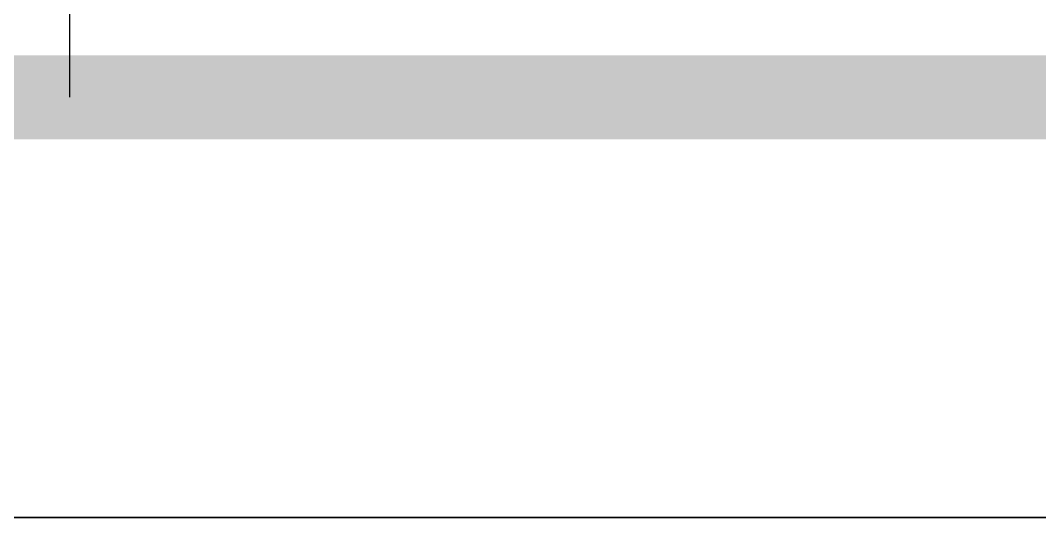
# Model space of a CAD drawing. Extents: x -124594 to 516503, y -3148 to 203159.
# Drawn here: x -109752 to -108540, y 143749 to 144340 of the extents above; entities that cross this region are included whole.
import ezdxf
from ezdxf.enums import TextEntityAlignment as Align

# ---------------------------------------------------------------- set-up
doc = ezdxf.new("R2010")
doc.units = 0
doc.header["$LTSCALE"] = 1000
doc.header["$MEASUREMENT"] = 0
for name, color, linetype in [('PUB_TITLE', 4, 'Continuous'), ('S-PL', 2, 'Continuous'), ('图签目录', 255, 'Continuous'), ('打印框线', 7, 'Continuous'), ('标准打印框线2025-06-18-12-15', 7, 'Continuous')]:
    doc.layers.add(name, color=color, linetype=linetype)
doc.styles.get("Standard").update_dxf_attribs({"font": 'gbenor.shx', "bigfont": 'gbcbig.shx'})
doc.styles.add('宋体', font='宋体.ttf')

# ---------------------------------------------------------------- blocks, each defined once
blk = doc.blocks.new('ztwj01_202506190428')
blk.add_line((14900, 2500), (14900, 500))
at = {"layer": '图签目录', "style": '宋体', "width": 0.8}
for tag, p in [('图纸编号', (40208.3, 2013)), ('图纸时间', (32025.4, 1027.6)), ('设计号', (35900, 1000))]:
    blk.add_attdef(tag, text='', height=300, dxfattribs=at).set_placement(p, align=Align.MIDDLE)
at = {"layer": '图签目录', "lineweight": 30, "width": 0.8, "flags": 104}
for tag, p in [('图纸名称', (33900, 2000)), ('工程名称', (25900, 1992)), ('建设单位', (17900, 1966.4))]:
    blk.add_attdef(tag, text='', height=300, dxfattribs=at).set_placement(p, align=Align.MIDDLE_CENTER)
at = {"layer": '图签目录', "style": '宋体', "width": 0.8}
for tag, p in [('65', (37896.6, 864.2)), ('3', (40196.8, 846.9))]:
    blk.add_attdef(tag, text='', height=300, dxfattribs=at).set_placement(p, align=Align.CENTER)

msp = doc.modelspace()

# ---------------------------------------------------------------- linework, layer by layer
at = {"layer": 'PUB_TITLE'}
msp.add_lwpolyline([(-124593.5, 143749), (-82593.5, 143749), (-82593.5, 173449), (-124593.5, 173449)], close=True, dxfattribs=at)
at = {"layer": 'PUB_TITLE', "const_width": 100}
msp.add_lwpolyline([(-122093.5, 144249), (-83093.5, 144249), (-83093.5, 172949), (-122093.5, 172949)], close=True, dxfattribs=at)
at = {"layer": 'S-PL', "ltscale": 0.3}
msp.add_lwpolyline([(-124593.5, 173449), (-82593.5, 173449), (-82593.5, 143749), (-124593.5, 143749)], close=True, dxfattribs=at)
at = {"layer": '打印框线'}
msp.add_lwpolyline([(-124593.5, 143749), (-124593.5, 173449), (-82593.5, 173449), (-82593.5, 143749)], close=True, dxfattribs=at)
at = {"layer": '标准打印框线2025-06-18-12-15'}
msp.add_lwpolyline([(-124593.5, 143749), (-82593.5, 143749), (-82593.5, 173449), (-124593.5, 173449)], close=True, dxfattribs=at)

# ---------------------------------------------------------------- block references
at = {"layer": '打印框线'}
msp.add_blockref('ztwj01_202506190428', (-124593.5, 143749), dxfattribs=at)

doc.saveas('drawing.dxf')
